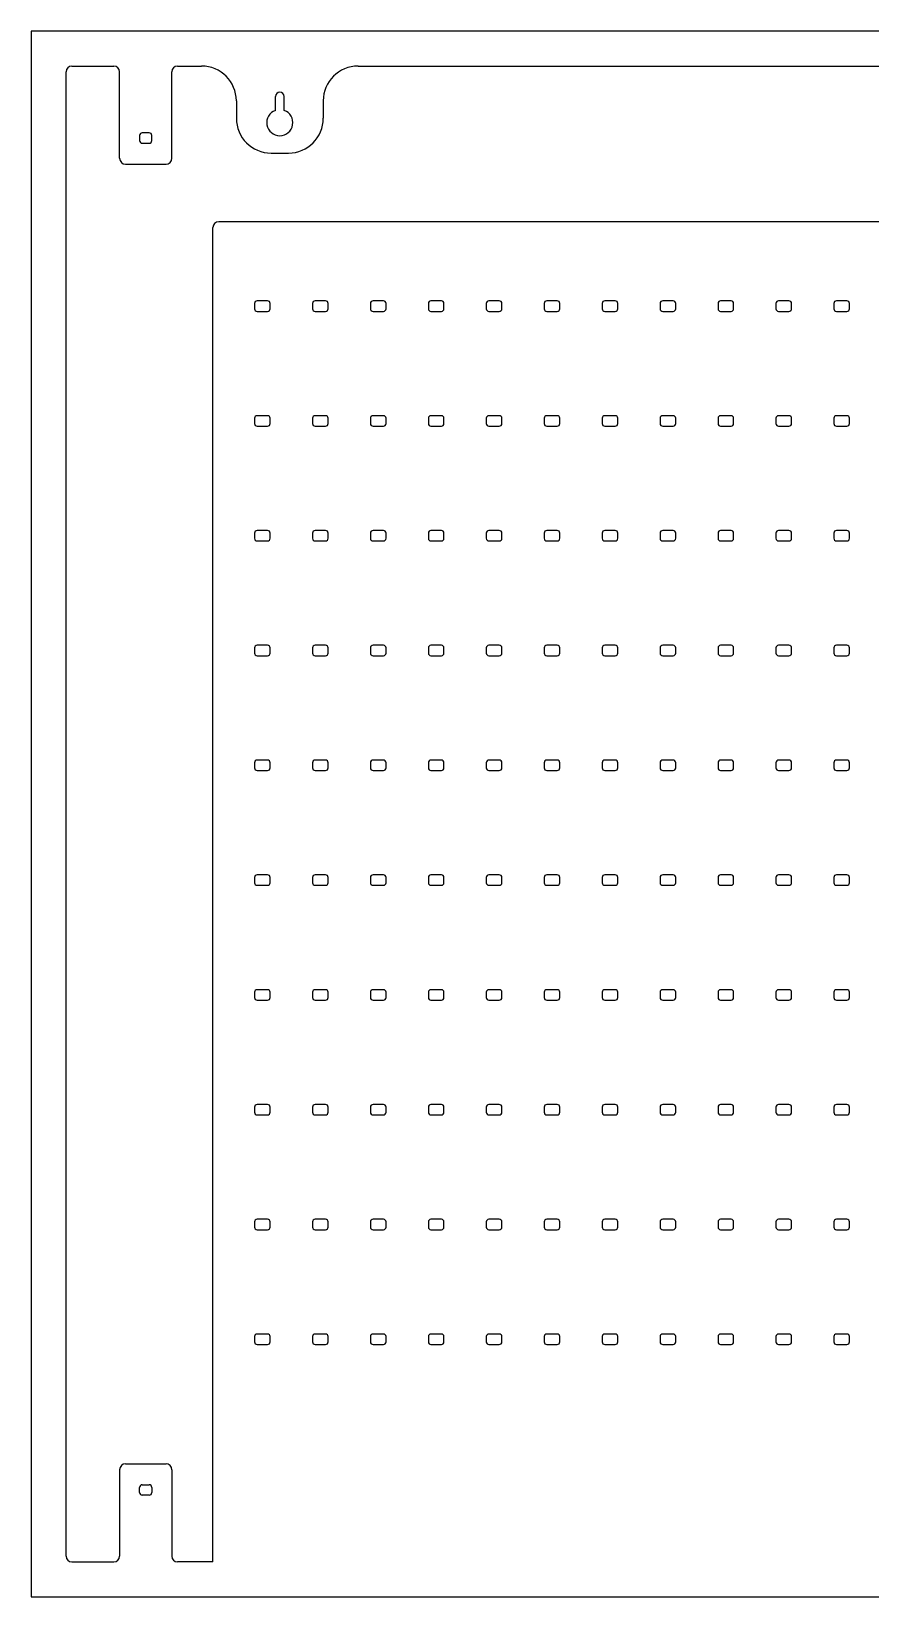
# Model space of a CAD drawing. Header units: millimetres. Extents: x -483 to 483, y -450 to 450.
# Drawn here: x -483 to 0, y -450 to 450 of the extents above; entities that cross this region are included whole.
import ezdxf

# ---------------------------------------------------------------- set-up
doc = ezdxf.new("R2010")
doc.units = ezdxf.units.MM

msp = doc.modelspace()

# ---------------------------------------------------------------- linework, layer by layer
at = {"color": 7, "linetype": 'Continuous', "lineweight": 25}
for p, q in [((483, 450), (-483, 450)), ((-483, 450), (-483, -450)), ((-463, -426.67), (-463, 426.67)), ((-459.67, 430), (-435.48, 430)), ((-432.15, 376.97), (-432.15, 426.67)), ((-402.15, 376.97), (-402.15, 426.67)), ((-398.83, 430), (-385, 430)), ((-295, 430), (295, 430)), ((-365, 410), (-365, 400)), ((-342.55, 404.55), (-342.55, 412.5)), ((-337.45, 404.55), (-337.45, 412.5)), ((-315, 410), (-315, 400)), ((-420.65, 390.15), (-420.65, 387.15)), ((-415.15, 391.65), (-419.15, 391.65)), ((-413.65, 387.15), (-413.65, 390.15)), ((-419.15, 385.65), (-415.15, 385.65)), ((-345, 380), (-335, 380)), ((-428.83, 373.65), (-405.48, 373.65)), ((-378.5, -430), (-378.5, 337.17)), ((375.17, 340.5), (-375.17, 340.5)), ((-354.53, 293.5), (-354.53, 290.5)), ((-347.03, 295), (-353.03, 295)), ((-353.03, 289), (-347.03, 289)), ((-345.53, 290.5), (-345.53, 293.5)), ((-321.2, 293.5), (-321.2, 290.5)), ((-313.7, 295), (-319.7, 295)), ((-319.7, 289), (-313.7, 289)), ((-312.2, 290.5), (-312.2, 293.5)), ((-287.87, 293.5), (-287.87, 290.5)), ((-280.37, 295), (-286.37, 295)), ((-286.37, 289), (-280.37, 289)), ((-278.87, 290.5), (-278.87, 293.5)), ((-254.53, 293.5), (-254.53, 290.5)), ((-247.03, 295), (-253.03, 295)), ((-253.03, 289), (-247.03, 289)), ((-245.53, 290.5), (-245.53, 293.5)), ((-221.2, 293.5), (-221.2, 290.5)), ((-213.7, 295), (-219.7, 295)), ((-219.7, 289), (-213.7, 289)), ((-212.2, 290.5), (-212.2, 293.5)), ((-187.87, 293.5), (-187.87, 290.5)), ((-180.37, 295), (-186.37, 295)), ((-186.37, 289), (-180.37, 289)), ((-178.87, 290.5), (-178.87, 293.5)), ((-154.53, 293.5), (-154.53, 290.5)), ((-147.03, 295), (-153.03, 295)), ((-153.03, 289), (-147.03, 289)), ((-145.53, 290.5), (-145.53, 293.5)), ((-121.2, 293.5), (-121.2, 290.5)), ((-113.7, 295), (-119.7, 295)), ((-119.7, 289), (-113.7, 289)), ((-112.2, 290.5), (-112.2, 293.5)), ((-87.87, 293.5), (-87.87, 290.5)), ((-80.37, 295), (-86.37, 295)), ((-86.37, 289), (-80.37, 289)), ((-78.87, 290.5), (-78.87, 293.5)), ((-54.53, 293.5), (-54.53, 290.5)), ((-47.03, 295), (-53.03, 295)), ((-53.03, 289), (-47.03, 289)), ((-45.53, 290.5), (-45.53, 293.5)), ((-21.2, 293.5), (-21.2, 290.5)), ((-13.7, 295), (-19.7, 295)), ((-19.7, 289), (-13.7, 289)), ((-12.2, 290.5), (-12.2, 293.5)), ((-354.53, 227.5), (-354.53, 224.5)), ((-347.03, 229), (-353.03, 229)), ((-345.53, 224.5), (-345.53, 227.5)), ((-321.2, 227.5), (-321.2, 224.5)), ((-313.7, 229), (-319.7, 229)), ((-312.2, 224.5), (-312.2, 227.5)), ((-287.87, 227.5), (-287.87, 224.5)), ((-280.37, 229), (-286.37, 229)), ((-278.87, 224.5), (-278.87, 227.5)), ((-254.53, 227.5), (-254.53, 224.5)), ((-247.03, 229), (-253.03, 229)), ((-245.53, 224.5), (-245.53, 227.5)), ((-221.2, 227.5), (-221.2, 224.5)), ((-213.7, 229), (-219.7, 229)), ((-212.2, 224.5), (-212.2, 227.5)), ((-187.87, 227.5), (-187.87, 224.5)), ((-180.37, 229), (-186.37, 229)), ((-178.87, 224.5), (-178.87, 227.5)), ((-154.53, 227.5), (-154.53, 224.5)), ((-147.03, 229), (-153.03, 229)), ((-145.53, 224.5), (-145.53, 227.5)), ((-121.2, 227.5), (-121.2, 224.5)), ((-113.7, 229), (-119.7, 229)), ((-112.2, 224.5), (-112.2, 227.5)), ((-87.87, 227.5), (-87.87, 224.5)), ((-80.37, 229), (-86.37, 229)), ((-78.87, 224.5), (-78.87, 227.5)), ((-54.53, 227.5), (-54.53, 224.5)), ((-47.03, 229), (-53.03, 229)), ((-45.53, 224.5), (-45.53, 227.5)), ((-21.2, 227.5), (-21.2, 224.5)), ((-13.7, 229), (-19.7, 229)), ((-12.2, 224.5), (-12.2, 227.5)), ((-353.03, 223), (-347.03, 223)), ((-319.7, 223), (-313.7, 223)), ((-286.37, 223), (-280.37, 223)), ((-253.03, 223), (-247.03, 223)), ((-219.7, 223), (-213.7, 223)), ((-186.37, 223), (-180.37, 223)), ((-153.03, 223), (-147.03, 223)), ((-119.7, 223), (-113.7, 223)), ((-86.37, 223), (-80.37, 223)), ((-53.03, 223), (-47.03, 223)), ((-19.7, 223), (-13.7, 223)), ((-347.03, 163), (-353.03, 163)), ((-313.7, 163), (-319.7, 163)), ((-280.37, 163), (-286.37, 163)), ((-247.03, 163), (-253.03, 163)), ((-213.7, 163), (-219.7, 163)), ((-180.37, 163), (-186.37, 163)), ((-147.03, 163), (-153.03, 163)), ((-113.7, 163), (-119.7, 163)), ((-80.37, 163), (-86.37, 163)), ((-47.03, 163), (-53.03, 163)), ((-13.7, 163), (-19.7, 163)), ((-354.53, 161.5), (-354.53, 158.5)), ((-353.03, 157), (-347.03, 157)), ((-345.53, 158.5), (-345.53, 161.5)), ((-321.2, 161.5), (-321.2, 158.5)), ((-319.7, 157), (-313.7, 157)), ((-312.2, 158.5), (-312.2, 161.5)), ((-287.87, 161.5), (-287.87, 158.5)), ((-286.37, 157), (-280.37, 157)), ((-278.87, 158.5), (-278.87, 161.5)), ((-254.53, 161.5), (-254.53, 158.5)), ((-253.03, 157), (-247.03, 157)), ((-245.53, 158.5), (-245.53, 161.5)), ((-221.2, 161.5), (-221.2, 158.5)), ((-219.7, 157), (-213.7, 157)), ((-212.2, 158.5), (-212.2, 161.5)), ((-187.87, 161.5), (-187.87, 158.5)), ((-186.37, 157), (-180.37, 157)), ((-178.87, 158.5), (-178.87, 161.5)), ((-154.53, 161.5), (-154.53, 158.5)), ((-153.03, 157), (-147.03, 157)), ((-145.53, 158.5), (-145.53, 161.5)), ((-121.2, 161.5), (-121.2, 158.5)), ((-119.7, 157), (-113.7, 157)), ((-112.2, 158.5), (-112.2, 161.5)), ((-87.87, 161.5), (-87.87, 158.5)), ((-86.37, 157), (-80.37, 157)), ((-78.87, 158.5), (-78.87, 161.5)), ((-54.53, 161.5), (-54.53, 158.5)), ((-53.03, 157), (-47.03, 157)), ((-45.53, 158.5), (-45.53, 161.5)), ((-21.2, 161.5), (-21.2, 158.5)), ((-19.7, 157), (-13.7, 157)), ((-12.2, 158.5), (-12.2, 161.5)), ((-354.53, 95.5), (-354.53, 92.5)), ((-347.03, 97), (-353.03, 97)), ((-353.03, 91), (-347.03, 91)), ((-345.53, 92.5), (-345.53, 95.5)), ((-321.2, 95.5), (-321.2, 92.5)), ((-313.7, 97), (-319.7, 97)), ((-319.7, 91), (-313.7, 91)), ((-312.2, 92.5), (-312.2, 95.5)), ((-287.87, 95.5), (-287.87, 92.5)), ((-280.37, 97), (-286.37, 97)), ((-286.37, 91), (-280.37, 91)), ((-278.87, 92.5), (-278.87, 95.5)), ((-254.53, 95.5), (-254.53, 92.5)), ((-247.03, 97), (-253.03, 97)), ((-253.03, 91), (-247.03, 91)), ((-245.53, 92.5), (-245.53, 95.5)), ((-221.2, 95.5), (-221.2, 92.5)), ((-213.7, 97), (-219.7, 97)), ((-219.7, 91), (-213.7, 91)), ((-212.2, 92.5), (-212.2, 95.5)), ((-187.87, 95.5), (-187.87, 92.5)), ((-180.37, 97), (-186.37, 97)), ((-186.37, 91), (-180.37, 91)), ((-178.87, 92.5), (-178.87, 95.5)), ((-154.53, 95.5), (-154.53, 92.5)), ((-147.03, 97), (-153.03, 97)), ((-153.03, 91), (-147.03, 91)), ((-145.53, 92.5), (-145.53, 95.5)), ((-121.2, 95.5), (-121.2, 92.5)), ((-113.7, 97), (-119.7, 97)), ((-119.7, 91), (-113.7, 91)), ((-112.2, 92.5), (-112.2, 95.5)), ((-87.87, 95.5), (-87.87, 92.5)), ((-80.37, 97), (-86.37, 97)), ((-86.37, 91), (-80.37, 91)), ((-78.87, 92.5), (-78.87, 95.5)), ((-54.53, 95.5), (-54.53, 92.5)), ((-47.03, 97), (-53.03, 97)), ((-53.03, 91), (-47.03, 91)), ((-45.53, 92.5), (-45.53, 95.5)), ((-21.2, 95.5), (-21.2, 92.5)), ((-13.7, 97), (-19.7, 97)), ((-19.7, 91), (-13.7, 91)), ((-12.2, 92.5), (-12.2, 95.5)), ((-354.53, 29.5), (-354.53, 26.5)), ((-347.03, 31), (-353.03, 31)), ((-345.53, 26.5), (-345.53, 29.5)), ((-321.2, 29.5), (-321.2, 26.5)), ((-313.7, 31), (-319.7, 31)), ((-312.2, 26.5), (-312.2, 29.5)), ((-287.87, 29.5), (-287.87, 26.5)), ((-280.37, 31), (-286.37, 31)), ((-278.87, 26.5), (-278.87, 29.5)), ((-254.53, 29.5), (-254.53, 26.5)), ((-247.03, 31), (-253.03, 31)), ((-245.53, 26.5), (-245.53, 29.5)), ((-221.2, 29.5), (-221.2, 26.5)), ((-213.7, 31), (-219.7, 31)), ((-212.2, 26.5), (-212.2, 29.5)), ((-187.87, 29.5), (-187.87, 26.5)), ((-180.37, 31), (-186.37, 31)), ((-178.87, 26.5), (-178.87, 29.5)), ((-154.53, 29.5), (-154.53, 26.5)), ((-147.03, 31), (-153.03, 31)), ((-145.53, 26.5), (-145.53, 29.5)), ((-121.2, 29.5), (-121.2, 26.5)), ((-113.7, 31), (-119.7, 31)), ((-112.2, 26.5), (-112.2, 29.5)), ((-87.87, 29.5), (-87.87, 26.5)), ((-80.37, 31), (-86.37, 31)), ((-78.87, 26.5), (-78.87, 29.5)), ((-54.53, 29.5), (-54.53, 26.5)), ((-47.03, 31), (-53.03, 31)), ((-45.53, 26.5), (-45.53, 29.5)), ((-21.2, 29.5), (-21.2, 26.5)), ((-13.7, 31), (-19.7, 31)), ((-12.2, 26.5), (-12.2, 29.5)), ((-353.03, 25), (-347.03, 25)), ((-319.7, 25), (-313.7, 25)), ((-286.37, 25), (-280.37, 25)), ((-253.03, 25), (-247.03, 25)), ((-219.7, 25), (-213.7, 25)), ((-186.37, 25), (-180.37, 25)), ((-153.03, 25), (-147.03, 25)), ((-119.7, 25), (-113.7, 25)), ((-86.37, 25), (-80.37, 25)), ((-53.03, 25), (-47.03, 25)), ((-19.7, 25), (-13.7, 25)), ((-347.03, -35), (-353.03, -35)), ((-313.7, -35), (-319.7, -35)), ((-280.37, -35), (-286.37, -35)), ((-247.03, -35), (-253.03, -35)), ((-213.7, -35), (-219.7, -35)), ((-180.37, -35), (-186.37, -35)), ((-147.03, -35), (-153.03, -35)), ((-113.7, -35), (-119.7, -35)), ((-80.37, -35), (-86.37, -35)), ((-47.03, -35), (-53.03, -35)), ((-13.7, -35), (-19.7, -35)), ((-354.53, -36.5), (-354.53, -39.5)), ((-353.03, -41), (-347.03, -41)), ((-345.53, -39.5), (-345.53, -36.5)), ((-321.2, -36.5), (-321.2, -39.5)), ((-319.7, -41), (-313.7, -41)), ((-312.2, -39.5), (-312.2, -36.5)), ((-287.87, -36.5), (-287.87, -39.5)), ((-286.37, -41), (-280.37, -41)), ((-278.87, -39.5), (-278.87, -36.5)), ((-254.53, -36.5), (-254.53, -39.5)), ((-253.03, -41), (-247.03, -41)), ((-245.53, -39.5), (-245.53, -36.5)), ((-221.2, -36.5), (-221.2, -39.5)), ((-219.7, -41), (-213.7, -41)), ((-212.2, -39.5), (-212.2, -36.5)), ((-187.87, -36.5), (-187.87, -39.5)), ((-186.37, -41), (-180.37, -41)), ((-178.87, -39.5), (-178.87, -36.5)), ((-154.53, -36.5), (-154.53, -39.5)), ((-153.03, -41), (-147.03, -41)), ((-145.53, -39.5), (-145.53, -36.5)), ((-121.2, -36.5), (-121.2, -39.5)), ((-119.7, -41), (-113.7, -41)), ((-112.2, -39.5), (-112.2, -36.5)), ((-87.87, -36.5), (-87.87, -39.5)), ((-86.37, -41), (-80.37, -41)), ((-78.87, -39.5), (-78.87, -36.5)), ((-54.53, -36.5), (-54.53, -39.5)), ((-53.03, -41), (-47.03, -41)), ((-45.53, -39.5), (-45.53, -36.5)), ((-21.2, -36.5), (-21.2, -39.5)), ((-19.7, -41), (-13.7, -41)), ((-12.2, -39.5), (-12.2, -36.5)), ((-354.53, -102.5), (-354.53, -105.5)), ((-347.03, -101), (-353.03, -101)), ((-353.03, -107), (-347.03, -107)), ((-345.53, -105.5), (-345.53, -102.5)), ((-321.2, -102.5), (-321.2, -105.5)), ((-313.7, -101), (-319.7, -101)), ((-319.7, -107), (-313.7, -107)), ((-312.2, -105.5), (-312.2, -102.5)), ((-287.87, -102.5), (-287.87, -105.5)), ((-280.37, -101), (-286.37, -101)), ((-286.37, -107), (-280.37, -107)), ((-278.87, -105.5), (-278.87, -102.5)), ((-254.53, -102.5), (-254.53, -105.5)), ((-247.03, -101), (-253.03, -101)), ((-253.03, -107), (-247.03, -107)), ((-245.53, -105.5), (-245.53, -102.5)), ((-221.2, -102.5), (-221.2, -105.5)), ((-213.7, -101), (-219.7, -101)), ((-219.7, -107), (-213.7, -107)), ((-212.2, -105.5), (-212.2, -102.5)), ((-187.87, -102.5), (-187.87, -105.5)), ((-180.37, -101), (-186.37, -101)), ((-186.37, -107), (-180.37, -107)), ((-178.87, -105.5), (-178.87, -102.5)), ((-154.53, -102.5), (-154.53, -105.5)), ((-147.03, -101), (-153.03, -101)), ((-153.03, -107), (-147.03, -107)), ((-145.53, -105.5), (-145.53, -102.5)), ((-121.2, -102.5), (-121.2, -105.5)), ((-113.7, -101), (-119.7, -101)), ((-119.7, -107), (-113.7, -107)), ((-112.2, -105.5), (-112.2, -102.5)), ((-87.87, -102.5), (-87.87, -105.5)), ((-80.37, -101), (-86.37, -101)), ((-86.37, -107), (-80.37, -107)), ((-78.87, -105.5), (-78.87, -102.5)), ((-54.53, -102.5), (-54.53, -105.5)), ((-47.03, -101), (-53.03, -101)), ((-53.03, -107), (-47.03, -107)), ((-45.53, -105.5), (-45.53, -102.5)), ((-21.2, -102.5), (-21.2, -105.5)), ((-13.7, -101), (-19.7, -101)), ((-19.7, -107), (-13.7, -107)), ((-12.2, -105.5), (-12.2, -102.5)), ((-354.53, -168.5), (-354.53, -171.5)), ((-347.03, -167), (-353.03, -167)), ((-345.53, -171.5), (-345.53, -168.5)), ((-321.2, -168.5), (-321.2, -171.5)), ((-313.7, -167), (-319.7, -167)), ((-312.2, -171.5), (-312.2, -168.5)), ((-287.87, -168.5), (-287.87, -171.5)), ((-280.37, -167), (-286.37, -167)), ((-278.87, -171.5), (-278.87, -168.5)), ((-254.53, -168.5), (-254.53, -171.5)), ((-247.03, -167), (-253.03, -167)), ((-245.53, -171.5), (-245.53, -168.5)), ((-221.2, -168.5), (-221.2, -171.5)), ((-213.7, -167), (-219.7, -167)), ((-212.2, -171.5), (-212.2, -168.5)), ((-187.87, -168.5), (-187.87, -171.5)), ((-180.37, -167), (-186.37, -167)), ((-178.87, -171.5), (-178.87, -168.5)), ((-154.53, -168.5), (-154.53, -171.5)), ((-147.03, -167), (-153.03, -167)), ((-145.53, -171.5), (-145.53, -168.5)), ((-121.2, -168.5), (-121.2, -171.5)), ((-113.7, -167), (-119.7, -167)), ((-112.2, -171.5), (-112.2, -168.5)), ((-87.87, -168.5), (-87.87, -171.5)), ((-80.37, -167), (-86.37, -167)), ((-78.87, -171.5), (-78.87, -168.5)), ((-54.53, -168.5), (-54.53, -171.5)), ((-47.03, -167), (-53.03, -167)), ((-45.53, -171.5), (-45.53, -168.5)), ((-21.2, -168.5), (-21.2, -171.5)), ((-13.7, -167), (-19.7, -167)), ((-12.2, -171.5), (-12.2, -168.5)), ((-353.03, -173), (-347.03, -173)), ((-319.7, -173), (-313.7, -173)), ((-286.37, -173), (-280.37, -173)), ((-253.03, -173), (-247.03, -173)), ((-219.7, -173), (-213.7, -173)), ((-186.37, -173), (-180.37, -173)), ((-153.03, -173), (-147.03, -173)), ((-119.7, -173), (-113.7, -173)), ((-86.37, -173), (-80.37, -173)), ((-53.03, -173), (-47.03, -173)), ((-19.7, -173), (-13.7, -173)), ((-347.03, -233), (-353.03, -233)), ((-313.7, -233), (-319.7, -233)), ((-280.37, -233), (-286.37, -233)), ((-247.03, -233), (-253.03, -233)), ((-213.7, -233), (-219.7, -233)), ((-180.37, -233), (-186.37, -233)), ((-147.03, -233), (-153.03, -233)), ((-113.7, -233), (-119.7, -233)), ((-80.37, -233), (-86.37, -233)), ((-47.03, -233), (-53.03, -233)), ((-13.7, -233), (-19.7, -233)), ((-354.53, -234.5), (-354.53, -237.5)), ((-353.03, -239), (-347.03, -239)), ((-345.53, -237.5), (-345.53, -234.5)), ((-321.2, -234.5), (-321.2, -237.5)), ((-319.7, -239), (-313.7, -239)), ((-312.2, -237.5), (-312.2, -234.5)), ((-287.87, -234.5), (-287.87, -237.5)), ((-286.37, -239), (-280.37, -239)), ((-278.87, -237.5), (-278.87, -234.5)), ((-254.53, -234.5), (-254.53, -237.5)), ((-253.03, -239), (-247.03, -239)), ((-245.53, -237.5), (-245.53, -234.5)), ((-221.2, -234.5), (-221.2, -237.5)), ((-219.7, -239), (-213.7, -239)), ((-212.2, -237.5), (-212.2, -234.5)), ((-187.87, -234.5), (-187.87, -237.5)), ((-186.37, -239), (-180.37, -239)), ((-178.87, -237.5), (-178.87, -234.5)), ((-154.53, -234.5), (-154.53, -237.5)), ((-153.03, -239), (-147.03, -239)), ((-145.53, -237.5), (-145.53, -234.5)), ((-121.2, -234.5), (-121.2, -237.5)), ((-119.7, -239), (-113.7, -239)), ((-112.2, -237.5), (-112.2, -234.5)), ((-87.87, -234.5), (-87.87, -237.5)), ((-86.37, -239), (-80.37, -239)), ((-78.87, -237.5), (-78.87, -234.5)), ((-54.53, -234.5), (-54.53, -237.5)), ((-53.03, -239), (-47.03, -239)), ((-45.53, -237.5), (-45.53, -234.5)), ((-21.2, -234.5), (-21.2, -237.5)), ((-19.7, -239), (-13.7, -239)), ((-12.2, -237.5), (-12.2, -234.5)), ((-354.53, -300.5), (-354.53, -303.5)), ((-347.03, -299), (-353.03, -299)), ((-353.03, -305), (-347.03, -305)), ((-345.53, -303.5), (-345.53, -300.5)), ((-321.2, -300.5), (-321.2, -303.5)), ((-313.7, -299), (-319.7, -299)), ((-319.7, -305), (-313.7, -305)), ((-312.2, -303.5), (-312.2, -300.5)), ((-287.87, -300.5), (-287.87, -303.5)), ((-280.37, -299), (-286.37, -299)), ((-286.37, -305), (-280.37, -305)), ((-278.87, -303.5), (-278.87, -300.5)), ((-254.53, -300.5), (-254.53, -303.5)), ((-247.03, -299), (-253.03, -299)), ((-253.03, -305), (-247.03, -305)), ((-245.53, -303.5), (-245.53, -300.5)), ((-221.2, -300.5), (-221.2, -303.5)), ((-213.7, -299), (-219.7, -299)), ((-219.7, -305), (-213.7, -305)), ((-212.2, -303.5), (-212.2, -300.5)), ((-187.87, -300.5), (-187.87, -303.5)), ((-180.37, -299), (-186.37, -299)), ((-186.37, -305), (-180.37, -305)), ((-178.87, -303.5), (-178.87, -300.5)), ((-154.53, -300.5), (-154.53, -303.5)), ((-147.03, -299), (-153.03, -299)), ((-153.03, -305), (-147.03, -305)), ((-145.53, -303.5), (-145.53, -300.5)), ((-121.2, -300.5), (-121.2, -303.5)), ((-113.7, -299), (-119.7, -299)), ((-119.7, -305), (-113.7, -305)), ((-112.2, -303.5), (-112.2, -300.5)), ((-87.87, -300.5), (-87.87, -303.5)), ((-80.37, -299), (-86.37, -299)), ((-86.37, -305), (-80.37, -305)), ((-78.87, -303.5), (-78.87, -300.5)), ((-54.53, -300.5), (-54.53, -303.5)), ((-47.03, -299), (-53.03, -299)), ((-53.03, -305), (-47.03, -305)), ((-45.53, -303.5), (-45.53, -300.5)), ((-21.2, -300.5), (-21.2, -303.5)), ((-13.7, -299), (-19.7, -299)), ((-19.7, -305), (-13.7, -305)), ((-12.2, -303.5), (-12.2, -300.5)), ((-432.15, -376.97), (-432.15, -426.67)), ((-428.83, -373.65), (-405.48, -373.65)), ((-402.15, -376.97), (-402.15, -426.67)), ((-419.15, -385.65), (-415.15, -385.65)), ((-420.65, -390.15), (-420.65, -387.15)), ((-415.15, -391.65), (-419.15, -391.65)), ((-413.65, -387.15), (-413.65, -390.15)), ((-459.67, -430), (-435.48, -430)), ((-378.5, -430), (-398.83, -430)), ((-483, -450), (483, -450))]:
    msp.add_line(p, q, dxfattribs=at)
for centre, radius, start, end in [((-459.67, 426.67), 3.33, 90, 180), ((-435.48, 426.67), 3.33, 0, 90), ((-398.83, 426.67), 3.33, 90, 180), ((-385, 410), 20, 0, 90), ((-295, 410), 20, 90, 180), ((-340, 412.5), 2.55, 0, 180), ((-345, 400), 20, 180, 270), ((-340, 397.5), 7.5, 109.87687, 70.12313), ((-335, 400), 20, 270, 0), ((-419.15, 390.15), 1.5, 90, 180), ((-419.15, 387.15), 1.5, 180, 270), ((-415.15, 390.15), 1.5, 360, 90), ((-415.15, 387.15), 1.5, 270, 0), ((-428.83, 376.97), 3.33, 180, 270), ((-405.48, 376.97), 3.33, 270, 0), ((-375.17, 337.17), 3.33, 90, 180), ((-353.03, 293.5), 1.5, 90, 180), ((-353.03, 290.5), 1.5, 180, 270), ((-347.03, 293.5), 1.5, 0, 90), ((-347.03, 290.5), 1.5, 270, 360), ((-319.7, 293.5), 1.5, 90, 180), ((-319.7, 290.5), 1.5, 180, 270), ((-313.7, 293.5), 1.5, 0, 90), ((-313.7, 290.5), 1.5, 270, 360), ((-286.37, 293.5), 1.5, 90, 180), ((-286.37, 290.5), 1.5, 180, 270), ((-280.37, 293.5), 1.5, 0, 90), ((-280.37, 290.5), 1.5, 270, 360), ((-253.03, 293.5), 1.5, 90, 180), ((-253.03, 290.5), 1.5, 180, 270), ((-247.03, 293.5), 1.5, 0, 90), ((-247.03, 290.5), 1.5, 270, 360), ((-219.7, 293.5), 1.5, 90, 180), ((-219.7, 290.5), 1.5, 180, 270), ((-213.7, 293.5), 1.5, 0, 90), ((-213.7, 290.5), 1.5, 270, 360), ((-186.37, 293.5), 1.5, 90, 180), ((-186.37, 290.5), 1.5, 180, 270), ((-180.37, 293.5), 1.5, 0, 90), ((-180.37, 290.5), 1.5, 270, 360), ((-153.03, 293.5), 1.5, 90, 180), ((-153.03, 290.5), 1.5, 180, 270), ((-147.03, 293.5), 1.5, 0, 90), ((-147.03, 290.5), 1.5, 270, 360), ((-119.7, 293.5), 1.5, 90, 180), ((-119.7, 290.5), 1.5, 180, 270), ((-113.7, 293.5), 1.5, 0, 90), ((-113.7, 290.5), 1.5, 270, 360), ((-86.37, 293.5), 1.5, 90, 180), ((-86.37, 290.5), 1.5, 180, 270), ((-80.37, 293.5), 1.5, 0, 90), ((-80.37, 290.5), 1.5, 270, 360), ((-53.03, 293.5), 1.5, 90, 180), ((-53.03, 290.5), 1.5, 180, 270), ((-47.03, 293.5), 1.5, 0, 90), ((-47.03, 290.5), 1.5, 270, 360), ((-19.7, 293.5), 1.5, 90, 180), ((-19.7, 290.5), 1.5, 180, 270), ((-13.7, 293.5), 1.5, 0, 90), ((-13.7, 290.5), 1.5, 270, 360), ((-353.03, 227.5), 1.5, 90, 180), ((-347.03, 227.5), 1.5, 360, 90), ((-319.7, 227.5), 1.5, 90, 180), ((-313.7, 227.5), 1.5, 360, 90), ((-286.37, 227.5), 1.5, 90, 180), ((-280.37, 227.5), 1.5, 360, 90), ((-253.03, 227.5), 1.5, 90, 180), ((-247.03, 227.5), 1.5, 0, 90), ((-219.7, 227.5), 1.5, 90, 180), ((-213.7, 227.5), 1.5, 0, 90), ((-186.37, 227.5), 1.5, 90, 180), ((-180.37, 227.5), 1.5, 360, 90), ((-153.03, 227.5), 1.5, 90, 180), ((-147.03, 227.5), 1.5, 0, 90), ((-119.7, 227.5), 1.5, 90, 180), ((-113.7, 227.5), 1.5, 0, 90), ((-86.37, 227.5), 1.5, 90, 180), ((-80.37, 227.5), 1.5, 0, 90), ((-53.03, 227.5), 1.5, 90, 180), ((-47.03, 227.5), 1.5, 360, 90), ((-19.7, 227.5), 1.5, 90, 180), ((-13.7, 227.5), 1.5, 0, 90), ((-353.03, 224.5), 1.5, 180, 270), ((-347.03, 224.5), 1.5, 270, 0), ((-319.7, 224.5), 1.5, 180, 270), ((-313.7, 224.5), 1.5, 270, 0), ((-286.37, 224.5), 1.5, 180, 270), ((-280.37, 224.5), 1.5, 270, 0), ((-253.03, 224.5), 1.5, 180, 270), ((-247.03, 224.5), 1.5, 270, 0), ((-219.7, 224.5), 1.5, 180, 270), ((-213.7, 224.5), 1.5, 270, 0), ((-186.37, 224.5), 1.5, 180, 270), ((-180.37, 224.5), 1.5, 270, 0), ((-153.03, 224.5), 1.5, 180, 270), ((-147.03, 224.5), 1.5, 270, 0), ((-119.7, 224.5), 1.5, 180, 270), ((-113.7, 224.5), 1.5, 270, 0), ((-86.37, 224.5), 1.5, 180, 270), ((-80.37, 224.5), 1.5, 270, 0), ((-53.03, 224.5), 1.5, 180, 270), ((-47.03, 224.5), 1.5, 270, 0), ((-19.7, 224.5), 1.5, 180, 270), ((-13.7, 224.5), 1.5, 270, 0), ((-353.03, 161.5), 1.5, 90, 180), ((-347.03, 161.5), 1.5, 0, 90), ((-319.7, 161.5), 1.5, 90, 180), ((-313.7, 161.5), 1.5, 0, 90), ((-286.37, 161.5), 1.5, 90, 180), ((-280.37, 161.5), 1.5, 0, 90), ((-253.03, 161.5), 1.5, 90, 180), ((-247.03, 161.5), 1.5, 0, 90), ((-219.7, 161.5), 1.5, 90, 180), ((-213.7, 161.5), 1.5, 0, 90), ((-186.37, 161.5), 1.5, 90, 180), ((-180.37, 161.5), 1.5, 360, 90), ((-153.03, 161.5), 1.5, 90, 180), ((-147.03, 161.5), 1.5, 0, 90), ((-119.7, 161.5), 1.5, 90, 180), ((-113.7, 161.5), 1.5, 0, 90), ((-86.37, 161.5), 1.5, 90, 180), ((-80.37, 161.5), 1.5, 0, 90), ((-53.03, 161.5), 1.5, 90, 180), ((-47.03, 161.5), 1.5, 0, 90), ((-19.7, 161.5), 1.5, 90, 180), ((-13.7, 161.5), 1.5, 0, 90), ((-353.03, 158.5), 1.5, 180, 270), ((-347.03, 158.5), 1.5, 270, 0), ((-319.7, 158.5), 1.5, 180, 270), ((-313.7, 158.5), 1.5, 270, 0), ((-286.37, 158.5), 1.5, 180, 270), ((-280.37, 158.5), 1.5, 270, 0), ((-253.03, 158.5), 1.5, 180, 270), ((-247.03, 158.5), 1.5, 270, 0), ((-219.7, 158.5), 1.5, 180, 270), ((-213.7, 158.5), 1.5, 270, 0), ((-186.37, 158.5), 1.5, 180, 270), ((-180.37, 158.5), 1.5, 270, 0), ((-153.03, 158.5), 1.5, 180, 270), ((-147.03, 158.5), 1.5, 270, 0), ((-119.7, 158.5), 1.5, 180, 270), ((-113.7, 158.5), 1.5, 270, 0), ((-86.37, 158.5), 1.5, 180, 270), ((-80.37, 158.5), 1.5, 270, 0), ((-53.03, 158.5), 1.5, 180, 270), ((-47.03, 158.5), 1.5, 270, 0), ((-19.7, 158.5), 1.5, 180, 270), ((-13.7, 158.5), 1.5, 270, 0), ((-353.03, 95.5), 1.5, 90, 180), ((-353.03, 92.5), 1.5, 180, 270), ((-347.03, 95.5), 1.5, 0, 90), ((-347.03, 92.5), 1.5, 270, 0), ((-319.7, 95.5), 1.5, 90, 180), ((-319.7, 92.5), 1.5, 180, 270), ((-313.7, 95.5), 1.5, 0, 90), ((-313.7, 92.5), 1.5, 270, 0), ((-286.37, 95.5), 1.5, 90, 180), ((-286.37, 92.5), 1.5, 180, 270), ((-280.37, 95.5), 1.5, 0, 90), ((-280.37, 92.5), 1.5, 270, 0), ((-253.03, 95.5), 1.5, 90, 180), ((-253.03, 92.5), 1.5, 180, 270), ((-247.03, 95.5), 1.5, 0, 90), ((-247.03, 92.5), 1.5, 270, 0), ((-219.7, 95.5), 1.5, 90, 180), ((-219.7, 92.5), 1.5, 180, 270), ((-213.7, 95.5), 1.5, 0, 90), ((-213.7, 92.5), 1.5, 270, 0), ((-186.37, 95.5), 1.5, 90, 180), ((-186.37, 92.5), 1.5, 180, 270), ((-180.37, 95.5), 1.5, 360, 90), ((-180.37, 92.5), 1.5, 270, 0), ((-153.03, 95.5), 1.5, 90, 180), ((-153.03, 92.5), 1.5, 180, 270), ((-147.03, 95.5), 1.5, 0, 90), ((-147.03, 92.5), 1.5, 270, 0), ((-119.7, 95.5), 1.5, 90, 180), ((-119.7, 92.5), 1.5, 180, 270), ((-113.7, 95.5), 1.5, 0, 90), ((-113.7, 92.5), 1.5, 270, 0), ((-86.37, 95.5), 1.5, 90, 180), ((-86.37, 92.5), 1.5, 180, 270), ((-80.37, 95.5), 1.5, 0, 90), ((-80.37, 92.5), 1.5, 270, 0), ((-53.03, 95.5), 1.5, 90, 180), ((-53.03, 92.5), 1.5, 180, 270), ((-47.03, 95.5), 1.5, 0, 90), ((-47.03, 92.5), 1.5, 270, 0), ((-19.7, 95.5), 1.5, 90, 180), ((-19.7, 92.5), 1.5, 180, 270), ((-13.7, 95.5), 1.5, 0, 90), ((-13.7, 92.5), 1.5, 270, 0), ((-353.03, 29.5), 1.5, 90, 180), ((-347.03, 29.5), 1.5, 0, 90), ((-319.7, 29.5), 1.5, 90, 180), ((-313.7, 29.5), 1.5, 0, 90), ((-286.37, 29.5), 1.5, 90, 180), ((-280.37, 29.5), 1.5, 0, 90), ((-253.03, 29.5), 1.5, 90, 180), ((-247.03, 29.5), 1.5, 0, 90), ((-219.7, 29.5), 1.5, 90, 180), ((-213.7, 29.5), 1.5, 0, 90), ((-186.37, 29.5), 1.5, 90, 180), ((-180.37, 29.5), 1.5, 0, 90), ((-153.03, 29.5), 1.5, 90, 180), ((-147.03, 29.5), 1.5, 0, 90), ((-119.7, 29.5), 1.5, 90, 180), ((-113.7, 29.5), 1.5, 0, 90), ((-86.37, 29.5), 1.5, 90, 180), ((-80.37, 29.5), 1.5, 0, 90), ((-53.03, 29.5), 1.5, 90, 180), ((-47.03, 29.5), 1.5, 0, 90), ((-19.7, 29.5), 1.5, 90, 180), ((-13.7, 29.5), 1.5, 0, 90), ((-353.03, 26.5), 1.5, 180, 270), ((-347.03, 26.5), 1.5, 270, 0), ((-319.7, 26.5), 1.5, 180, 270), ((-313.7, 26.5), 1.5, 270, 0), ((-286.37, 26.5), 1.5, 180, 270), ((-280.37, 26.5), 1.5, 270, 0), ((-253.03, 26.5), 1.5, 180, 270), ((-247.03, 26.5), 1.5, 270, 0), ((-219.7, 26.5), 1.5, 180, 270), ((-213.7, 26.5), 1.5, 270, 0), ((-186.37, 26.5), 1.5, 180, 270), ((-180.37, 26.5), 1.5, 270, 0), ((-153.03, 26.5), 1.5, 180, 270), ((-147.03, 26.5), 1.5, 270, 0), ((-119.7, 26.5), 1.5, 180, 270), ((-113.7, 26.5), 1.5, 270, 0), ((-86.37, 26.5), 1.5, 180, 270), ((-80.37, 26.5), 1.5, 270, 0), ((-53.03, 26.5), 1.5, 180, 270), ((-47.03, 26.5), 1.5, 270, 0), ((-19.7, 26.5), 1.5, 180, 270), ((-13.7, 26.5), 1.5, 270, 0), ((-353.03, -36.5), 1.5, 90, 180), ((-347.03, -36.5), 1.5, 0, 90), ((-319.7, -36.5), 1.5, 90, 180), ((-313.7, -36.5), 1.5, 0, 90), ((-286.37, -36.5), 1.5, 90, 180), ((-280.37, -36.5), 1.5, 0, 90), ((-253.03, -36.5), 1.5, 90, 180), ((-247.03, -36.5), 1.5, 0, 90), ((-219.7, -36.5), 1.5, 90, 180), ((-213.7, -36.5), 1.5, 0, 90), ((-186.37, -36.5), 1.5, 90, 180), ((-180.37, -36.5), 1.5, 0, 90), ((-153.03, -36.5), 1.5, 90, 180), ((-147.03, -36.5), 1.5, 0, 90), ((-119.7, -36.5), 1.5, 90, 180), ((-113.7, -36.5), 1.5, 0, 90), ((-86.37, -36.5), 1.5, 90, 180), ((-80.37, -36.5), 1.5, 0, 90), ((-53.03, -36.5), 1.5, 90, 180), ((-47.03, -36.5), 1.5, 0, 90), ((-19.7, -36.5), 1.5, 90, 180), ((-13.7, -36.5), 1.5, 0, 90), ((-353.03, -39.5), 1.5, 180, 270), ((-347.03, -39.5), 1.5, 270, 0), ((-319.7, -39.5), 1.5, 180, 270), ((-313.7, -39.5), 1.5, 270, 0), ((-286.37, -39.5), 1.5, 180, 270), ((-280.37, -39.5), 1.5, 270, 0), ((-253.03, -39.5), 1.5, 180, 270), ((-247.03, -39.5), 1.5, 270, 0), ((-219.7, -39.5), 1.5, 180, 270), ((-213.7, -39.5), 1.5, 270, 0), ((-186.37, -39.5), 1.5, 180, 270), ((-180.37, -39.5), 1.5, 270, 0), ((-153.03, -39.5), 1.5, 180, 270), ((-147.03, -39.5), 1.5, 270, 0), ((-119.7, -39.5), 1.5, 180, 270), ((-113.7, -39.5), 1.5, 270, 0), ((-86.37, -39.5), 1.5, 180, 270), ((-80.37, -39.5), 1.5, 270, 0), ((-53.03, -39.5), 1.5, 180, 270), ((-47.03, -39.5), 1.5, 270, 0), ((-19.7, -39.5), 1.5, 180, 270), ((-13.7, -39.5), 1.5, 270, 0), ((-353.03, -102.5), 1.5, 90, 180), ((-353.03, -105.5), 1.5, 180, 270), ((-347.03, -102.5), 1.5, 0, 90), ((-347.03, -105.5), 1.5, 270, 0), ((-319.7, -102.5), 1.5, 90, 180), ((-319.7, -105.5), 1.5, 180, 270), ((-313.7, -102.5), 1.5, 0, 90), ((-313.7, -105.5), 1.5, 270, 0), ((-286.37, -102.5), 1.5, 90, 180), ((-286.37, -105.5), 1.5, 180, 270), ((-280.37, -102.5), 1.5, 0, 90), ((-280.37, -105.5), 1.5, 270, 0), ((-253.03, -102.5), 1.5, 90, 180), ((-253.03, -105.5), 1.5, 180, 270), ((-247.03, -102.5), 1.5, 0, 90), ((-247.03, -105.5), 1.5, 270, 0), ((-219.7, -102.5), 1.5, 90, 180), ((-219.7, -105.5), 1.5, 180, 270), ((-213.7, -102.5), 1.5, 0, 90), ((-213.7, -105.5), 1.5, 270, 0), ((-186.37, -102.5), 1.5, 90, 180), ((-186.37, -105.5), 1.5, 180, 270), ((-180.37, -102.5), 1.5, 0, 90), ((-180.37, -105.5), 1.5, 270, 0), ((-153.03, -102.5), 1.5, 90, 180), ((-153.03, -105.5), 1.5, 180, 270), ((-147.03, -102.5), 1.5, 0, 90), ((-147.03, -105.5), 1.5, 270, 0), ((-119.7, -102.5), 1.5, 90, 180), ((-119.7, -105.5), 1.5, 180, 270), ((-113.7, -102.5), 1.5, 0, 90), ((-113.7, -105.5), 1.5, 270, 0), ((-86.37, -102.5), 1.5, 90, 180), ((-86.37, -105.5), 1.5, 180, 270), ((-80.37, -102.5), 1.5, 0, 90), ((-80.37, -105.5), 1.5, 270, 0), ((-53.03, -102.5), 1.5, 90, 180), ((-53.03, -105.5), 1.5, 180, 270), ((-47.03, -102.5), 1.5, 0, 90), ((-47.03, -105.5), 1.5, 270, 0), ((-19.7, -102.5), 1.5, 90, 180), ((-19.7, -105.5), 1.5, 180, 270), ((-13.7, -102.5), 1.5, 0, 90), ((-13.7, -105.5), 1.5, 270, 0), ((-353.03, -168.5), 1.5, 90, 180), ((-347.03, -168.5), 1.5, 360, 90), ((-319.7, -168.5), 1.5, 90, 180), ((-313.7, -168.5), 1.5, 360, 90), ((-286.37, -168.5), 1.5, 90, 180), ((-280.37, -168.5), 1.5, 360, 90), ((-253.03, -168.5), 1.5, 90, 180), ((-247.03, -168.5), 1.5, 0, 90), ((-219.7, -168.5), 1.5, 90, 180), ((-213.7, -168.5), 1.5, 0, 90), ((-186.37, -168.5), 1.5, 90, 180), ((-180.37, -168.5), 1.5, 360, 90), ((-153.03, -168.5), 1.5, 90, 180), ((-147.03, -168.5), 1.5, 0, 90), ((-119.7, -168.5), 1.5, 90, 180), ((-113.7, -168.5), 1.5, 0, 90), ((-86.37, -168.5), 1.5, 90, 180), ((-80.37, -168.5), 1.5, 0, 90), ((-53.03, -168.5), 1.5, 90, 180), ((-47.03, -168.5), 1.5, 0, 90), ((-19.7, -168.5), 1.5, 90, 180), ((-13.7, -168.5), 1.5, 0, 90), ((-353.03, -171.5), 1.5, 180, 270), ((-347.03, -171.5), 1.5, 270, 0), ((-319.7, -171.5), 1.5, 180, 270), ((-313.7, -171.5), 1.5, 270, 0), ((-286.37, -171.5), 1.5, 180, 270), ((-280.37, -171.5), 1.5, 270, 0), ((-253.03, -171.5), 1.5, 180, 270), ((-247.03, -171.5), 1.5, 270, 0), ((-219.7, -171.5), 1.5, 180, 270), ((-213.7, -171.5), 1.5, 270, 0), ((-186.37, -171.5), 1.5, 180, 270), ((-180.37, -171.5), 1.5, 270, 0), ((-153.03, -171.5), 1.5, 180, 270), ((-147.03, -171.5), 1.5, 270, 0), ((-119.7, -171.5), 1.5, 180, 270), ((-113.7, -171.5), 1.5, 270, 0), ((-86.37, -171.5), 1.5, 180, 270), ((-80.37, -171.5), 1.5, 270, 0), ((-53.03, -171.5), 1.5, 180, 270), ((-47.03, -171.5), 1.5, 270, 0), ((-19.7, -171.5), 1.5, 180, 270), ((-13.7, -171.5), 1.5, 270, 0), ((-353.03, -234.5), 1.5, 90, 180), ((-347.03, -234.5), 1.5, 0, 90), ((-319.7, -234.5), 1.5, 90, 180), ((-313.7, -234.5), 1.5, 0, 90), ((-286.37, -234.5), 1.5, 90, 180), ((-280.37, -234.5), 1.5, 0, 90), ((-253.03, -234.5), 1.5, 90, 180), ((-247.03, -234.5), 1.5, 0, 90), ((-219.7, -234.5), 1.5, 90, 180), ((-213.7, -234.5), 1.5, 0, 90), ((-186.37, -234.5), 1.5, 90, 180), ((-180.37, -234.5), 1.5, 0, 90), ((-153.03, -234.5), 1.5, 90, 180), ((-147.03, -234.5), 1.5, 0, 90), ((-119.7, -234.5), 1.5, 90, 180), ((-113.7, -234.5), 1.5, 0, 90), ((-86.37, -234.5), 1.5, 90, 180), ((-80.37, -234.5), 1.5, 0, 90), ((-53.03, -234.5), 1.5, 90, 180), ((-47.03, -234.5), 1.5, 0, 90), ((-19.7, -234.5), 1.5, 90, 180), ((-13.7, -234.5), 1.5, 0, 90), ((-353.03, -237.5), 1.5, 180, 270), ((-347.03, -237.5), 1.5, 270, 0), ((-319.7, -237.5), 1.5, 180, 270), ((-313.7, -237.5), 1.5, 270, 0), ((-286.37, -237.5), 1.5, 180, 270), ((-280.37, -237.5), 1.5, 270, 0), ((-253.03, -237.5), 1.5, 180, 270), ((-247.03, -237.5), 1.5, 270, 0), ((-219.7, -237.5), 1.5, 180, 270), ((-213.7, -237.5), 1.5, 270, 0), ((-186.37, -237.5), 1.5, 180, 270), ((-180.37, -237.5), 1.5, 270, 0), ((-153.03, -237.5), 1.5, 180, 270), ((-147.03, -237.5), 1.5, 270, 0), ((-119.7, -237.5), 1.5, 180, 270), ((-113.7, -237.5), 1.5, 270, 0), ((-86.37, -237.5), 1.5, 180, 270), ((-80.37, -237.5), 1.5, 270, 0), ((-53.03, -237.5), 1.5, 180, 270), ((-47.03, -237.5), 1.5, 270, 0), ((-19.7, -237.5), 1.5, 180, 270), ((-13.7, -237.5), 1.5, 270, 0), ((-353.03, -300.5), 1.5, 90, 180), ((-353.03, -303.5), 1.5, 180, 270), ((-347.03, -300.5), 1.5, 0, 90), ((-347.03, -303.5), 1.5, 270, 0), ((-319.7, -300.5), 1.5, 90, 180), ((-319.7, -303.5), 1.5, 180, 270), ((-313.7, -300.5), 1.5, 0, 90), ((-313.7, -303.5), 1.5, 270, 0), ((-286.37, -300.5), 1.5, 90, 180), ((-286.37, -303.5), 1.5, 180, 270), ((-280.37, -300.5), 1.5, 0, 90), ((-280.37, -303.5), 1.5, 270, 0), ((-253.03, -300.5), 1.5, 90, 180), ((-253.03, -303.5), 1.5, 180, 270), ((-247.03, -300.5), 1.5, 0, 90), ((-247.03, -303.5), 1.5, 270, 0), ((-219.7, -300.5), 1.5, 90, 180), ((-219.7, -303.5), 1.5, 180, 270), ((-213.7, -300.5), 1.5, 0, 90), ((-213.7, -303.5), 1.5, 270, 0), ((-186.37, -300.5), 1.5, 90, 180), ((-186.37, -303.5), 1.5, 180, 270), ((-180.37, -300.5), 1.5, 360, 90), ((-180.37, -303.5), 1.5, 270, 0), ((-153.03, -300.5), 1.5, 90, 180), ((-153.03, -303.5), 1.5, 180, 270), ((-147.03, -300.5), 1.5, 0, 90), ((-147.03, -303.5), 1.5, 270, 0), ((-119.7, -300.5), 1.5, 90, 180), ((-119.7, -303.5), 1.5, 180, 270), ((-113.7, -300.5), 1.5, 0, 90), ((-113.7, -303.5), 1.5, 270, 0), ((-86.37, -300.5), 1.5, 90, 180), ((-86.37, -303.5), 1.5, 180, 270), ((-80.37, -300.5), 1.5, 0, 90), ((-80.37, -303.5), 1.5, 270, 0), ((-53.03, -300.5), 1.5, 90, 180), ((-53.03, -303.5), 1.5, 180, 270), ((-47.03, -300.5), 1.5, 0, 90), ((-47.03, -303.5), 1.5, 270, 0), ((-19.7, -300.5), 1.5, 90, 180), ((-19.7, -303.5), 1.5, 180, 270), ((-13.7, -300.5), 1.5, 0, 90), ((-13.7, -303.5), 1.5, 270, 0), ((-428.83, -376.97), 3.33, 90, 180), ((-405.48, -376.97), 3.33, 0, 90), ((-419.15, -387.15), 1.5, 90, 180), ((-415.15, -387.15), 1.5, 0, 90), ((-419.15, -390.15), 1.5, 180, 270), ((-415.15, -390.15), 1.5, 270, 0), ((-459.67, -426.67), 3.33, 180, 270), ((-435.48, -426.67), 3.33, 270, 0), ((-398.83, -426.67), 3.33, 180, 270)]:
    msp.add_arc(centre, radius, start, end, dxfattribs=at)

doc.saveas('drawing.dxf')
